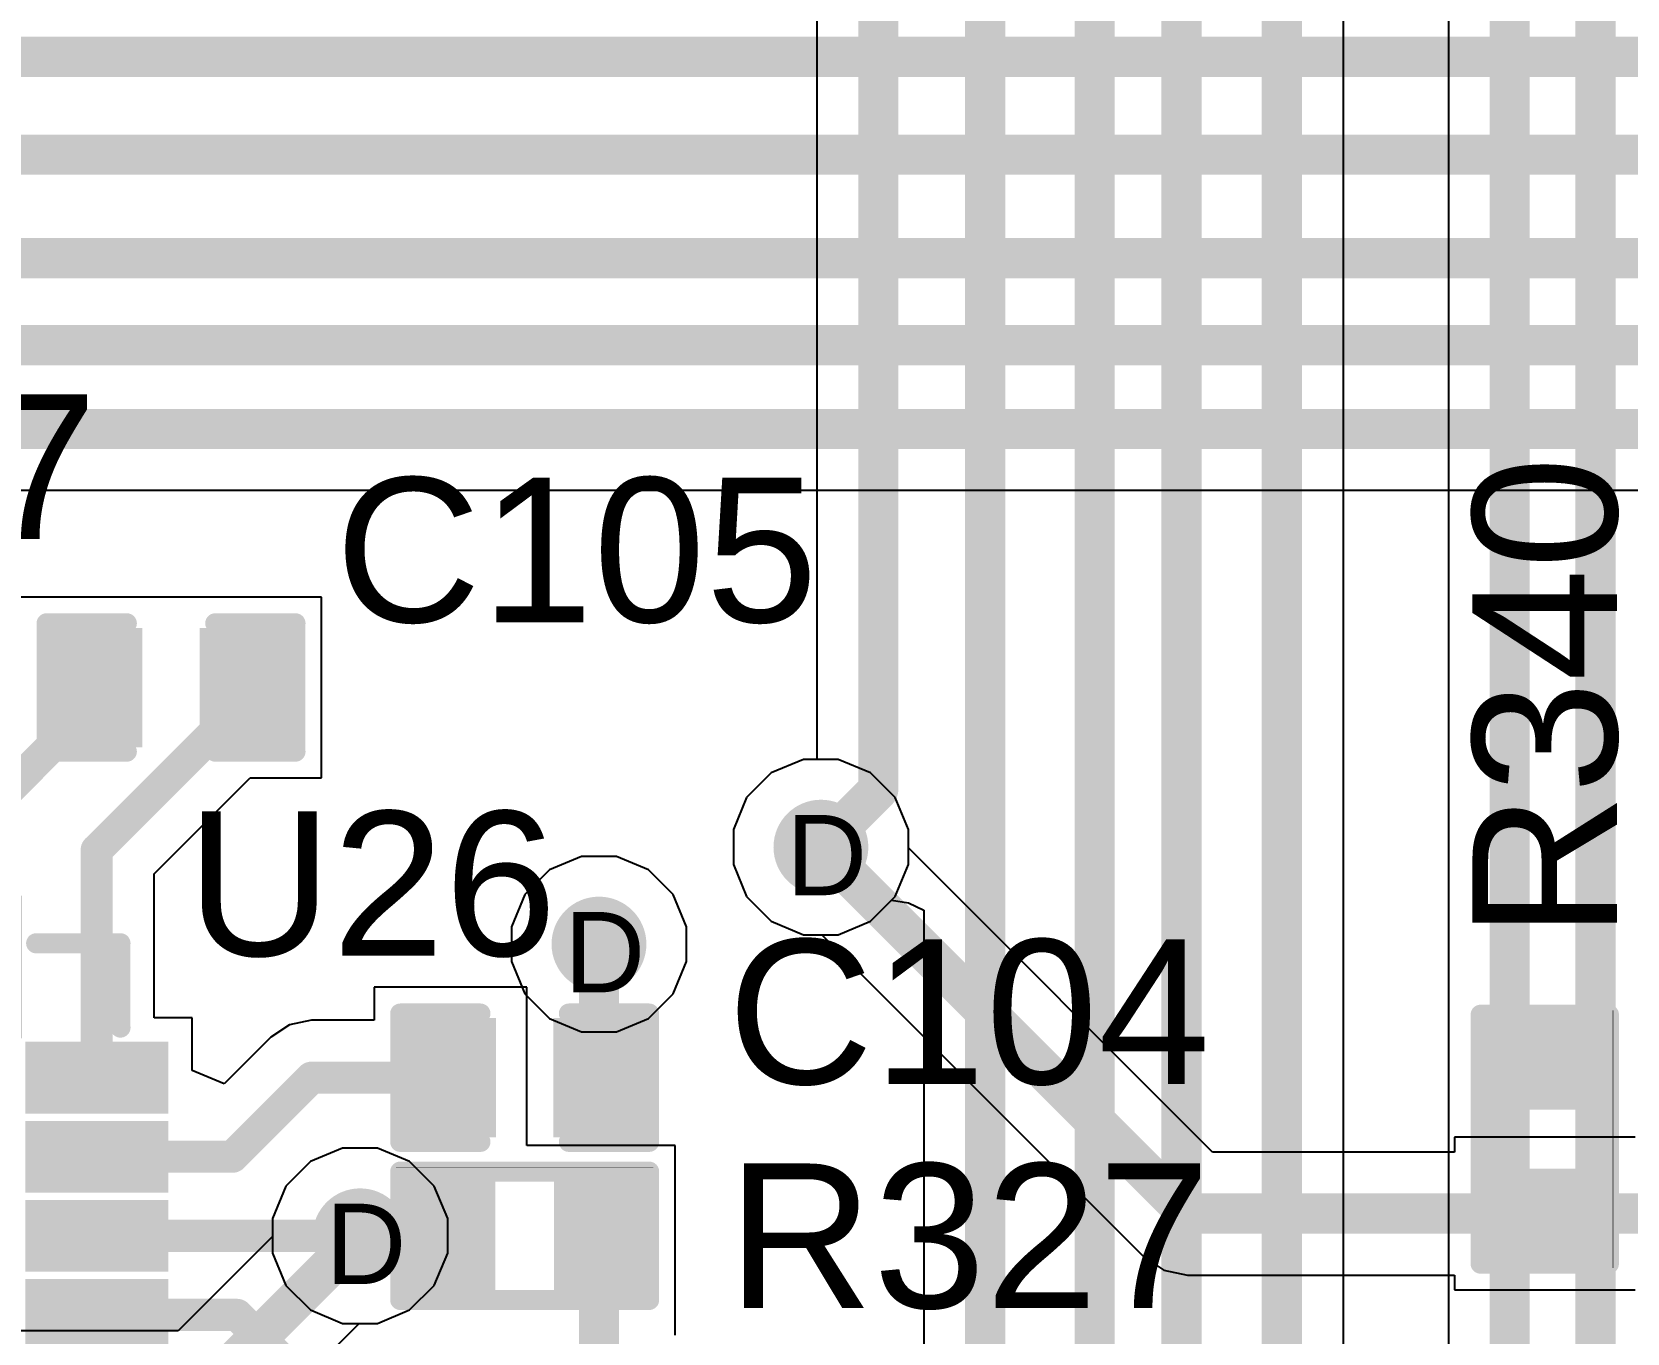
# Model space of a CAD drawing. Header units: inches. Extents: x -11 to 5428, y 0 to 5423.
# Drawn here: x 113.12 to 123.21, y 22.61 to 30.84 of the extents above; entities that cross this region are included whole.
import ezdxf

# ---------------------------------------------------------------- set-up
doc = ezdxf.new("R2010")
doc.units = ezdxf.units.IN
for name, color, linetype in [('Bottom Layer', 5, 'Continuous'), ('Drill Drawing', 1, 'Continuous'), ('GND', 16, 'Continuous'), ('PWR', 76, 'Continuous'), ('Top Layer', 1, 'Continuous'), ('Top Overlay', 2, 'Continuous'), ('Top Paste', 8, 'Continuous'), ('Top Solder', 216, 'Continuous'), ('Via Holes', 16, 'Continuous')]:
    doc.layers.add(name, color=color, linetype=linetype)
doc.styles.add('Arial', font='', dxfattribs={"height": 0.2})
doc.styles.get('Arial').set_extended_font_data('Arial')

# ---------------------------------------------------------------- blocks, each defined once
blk = doc.blocks.new('R___0402_289')
at = {"layer": 'Top Layer'}
for points in [[(-0.699, -0.317), (-0.699, 0.318), (-0.241, 0.318), (-0.241, -0.317)], [(0.241, -0.317), (0.241, 0.318), (0.698, 0.318), (0.698, -0.317)]]:
    blk.add_hatch(color=1, dxfattribs=at).paths.add_polyline_path(points)
at = {"layer": 'Top Paste'}
for points in [[(-0.699, -0.317), (-0.699, 0.318), (-0.241, 0.318), (-0.241, -0.317)], [(0.241, -0.317), (0.241, 0.318), (0.698, 0.318), (0.698, -0.317)]]:
    blk.add_hatch(color=8, dxfattribs=at).paths.add_polyline_path(points)
at = {"layer": 'Top Solder'}
for points in [[(-0.754, -0.372), (-0.754, 0.373), (-0.186, 0.373), (-0.186, -0.372)], [(0.186, -0.372), (0.186, 0.373), (0.753, 0.373), (0.753, -0.372)]]:
    blk.add_hatch(color=216, dxfattribs=at).paths.add_polyline_path(points)
at = {"layer": 'Top Overlay'}
for points in [[(-0.787, 0.406, 0.127, 0.127, 0), (0.787, 0.406, 0.127, 0.127, 0)], [(-0.787, 0.406, 0.127, 0.127, 0), (-0.787, -0.406, 0.127, 0.127, 0)], [(0.787, 0.406, 0.127, 0.127, 0), (0.787, -0.406, 0.127, 0.127, 0)], [(-0.787, -0.406, 0.127, 0.127, 0), (0.787, -0.406, 0.127, 0.127, 0)], [(-0.813, -0.432, 0.00323, 0.00323, 0), (0.813, -0.432, 0.00323, 0.00323, 0)]]:
    blk.add_lwpolyline(points, format="xyseb", dxfattribs=at)
for points in [[(-0.819, 0.406, 0.0635, 0.0635, 1), (-0.756, 0.406, 0.0635, 0.0635, 1)], [(-0.819, 0.406, 0.0635, 0.0635, 1), (-0.756, 0.406, 0.0635, 0.0635, 1)], [(0.756, 0.406, 0.0635, 0.0635, 1), (0.819, 0.406, 0.0635, 0.0635, 1)], [(0.756, 0.406, 0.0635, 0.0635, 1), (0.819, 0.406, 0.0635, 0.0635, 1)], [(-0.819, -0.406, 0.0635, 0.0635, 1), (-0.756, -0.406, 0.0635, 0.0635, 1)], [(-0.819, -0.406, 0.0635, 0.0635, 1), (-0.756, -0.406, 0.0635, 0.0635, 1)], [(0.756, -0.406, 0.0635, 0.0635, 1), (0.819, -0.406, 0.0635, 0.0635, 1)], [(0.756, -0.406, 0.0635, 0.0635, 1), (0.819, -0.406, 0.0635, 0.0635, 1)], [(-0.814, -0.432, 0.00161, 0.00161, 1), (-0.812, -0.432, 0.00161, 0.00161, 1)], [(0.812, -0.432, 0.00161, 0.00161, 1), (0.814, -0.432, 0.00161, 0.00161, 1)]]:
    blk.add_lwpolyline(points, format="xyseb", close=True, dxfattribs=at)
blk = doc.blocks.new('16_QFN__3_3___545')
at = {"layer": 'Top Layer'}
for points in [[(-0.875, 1.8), (-0.625, 1.8), (-0.625, 1.1), (-0.875, 1.1)], [(-0.375, 1.8), (-0.125, 1.8), (-0.125, 1.1), (-0.375, 1.1)], [(0.125, 1.8), (0.375, 1.8), (0.375, 1.1), (0.125, 1.1)], [(0.625, 1.8), (0.875, 1.8), (0.875, 1.1), (0.625, 1.1)], [(-1.1, 0.875), (-1.1, 0.625), (-1.8, 0.625), (-1.8, 0.875)], [(-0.85, 0.85), (0.85, 0.85), (0.85, -0.85), (-0.85, -0.85)], [(1.8, 0.875), (1.8, 0.625), (1.1, 0.625), (1.1, 0.875)], [(-1.1, 0.375), (-1.1, 0.125), (-1.8, 0.125), (-1.8, 0.375)], [(1.8, 0.375), (1.8, 0.125), (1.1, 0.125), (1.1, 0.375)], [(-1.1, -0.125), (-1.1, -0.375), (-1.8, -0.375), (-1.8, -0.125)], [(1.8, -0.125), (1.8, -0.375), (1.1, -0.375), (1.1, -0.125)], [(-1.1, -0.625), (-1.1, -0.875), (-1.8, -0.875), (-1.8, -0.625)], [(1.8, -0.625), (1.8, -0.875), (1.1, -0.875), (1.1, -0.625)], [(-0.875, -1.1), (-0.625, -1.1), (-0.625, -1.8), (-0.875, -1.8)], [(-0.375, -1.1), (-0.125, -1.1), (-0.125, -1.8), (-0.375, -1.8)], [(0.125, -1.1), (0.375, -1.1), (0.375, -1.8), (0.125, -1.8)], [(0.625, -1.1), (0.875, -1.1), (0.875, -1.8), (0.625, -1.8)]]:
    blk.add_hatch(color=1, dxfattribs=at).paths.add_polyline_path(points)
at = {"layer": 'Top Paste'}
for points in [[(-0.875, 1.8), (-0.625, 1.8), (-0.625, 1.1), (-0.875, 1.1)], [(-0.375, 1.8), (-0.125, 1.8), (-0.125, 1.1), (-0.375, 1.1)], [(0.125, 1.8), (0.375, 1.8), (0.375, 1.1), (0.125, 1.1)], [(0.625, 1.8), (0.875, 1.8), (0.875, 1.1), (0.625, 1.1)], [(-1.1, 0.875), (-1.1, 0.625), (-1.8, 0.625), (-1.8, 0.875)], [(-0.85, 0.85), (0.85, 0.85), (0.85, -0.85), (-0.85, -0.85)], [(1.8, 0.875), (1.8, 0.625), (1.1, 0.625), (1.1, 0.875)], [(-1.1, 0.375), (-1.1, 0.125), (-1.8, 0.125), (-1.8, 0.375)], [(1.8, 0.375), (1.8, 0.125), (1.1, 0.125), (1.1, 0.375)], [(-1.1, -0.125), (-1.1, -0.375), (-1.8, -0.375), (-1.8, -0.125)], [(1.8, -0.125), (1.8, -0.375), (1.1, -0.375), (1.1, -0.125)], [(-1.1, -0.625), (-1.1, -0.875), (-1.8, -0.875), (-1.8, -0.625)], [(1.8, -0.625), (1.8, -0.875), (1.1, -0.875), (1.1, -0.625)], [(-0.875, -1.1), (-0.625, -1.1), (-0.625, -1.8), (-0.875, -1.8)], [(-0.375, -1.1), (-0.125, -1.1), (-0.125, -1.8), (-0.375, -1.8)], [(0.125, -1.1), (0.375, -1.1), (0.375, -1.8), (0.125, -1.8)], [(0.625, -1.1), (0.875, -1.1), (0.875, -1.8), (0.625, -1.8)]]:
    blk.add_hatch(color=8, dxfattribs=at).paths.add_polyline_path(points)
at = {"layer": 'Top Solder'}
for points in [[(-0.977, 1.902), (-0.523, 1.902), (-0.523, 0.998), (-0.977, 0.998)], [(-0.477, 1.902), (-0.023, 1.902), (-0.023, 0.998), (-0.477, 0.998)], [(0.023, 1.902), (0.477, 1.902), (0.477, 0.998), (0.023, 0.998)], [(0.523, 1.902), (0.977, 1.902), (0.977, 0.998), (0.523, 0.998)], [(-0.998, 0.977), (-0.998, 0.523), (-1.902, 0.523), (-1.902, 0.977)], [(-0.952, 0.952), (0.952, 0.952), (0.952, -0.952), (-0.952, -0.952)], [(1.902, 0.977), (1.902, 0.523), (0.998, 0.523), (0.998, 0.977)], [(-0.998, 0.477), (-0.998, 0.023), (-1.902, 0.023), (-1.902, 0.477)], [(1.902, 0.477), (1.902, 0.023), (0.998, 0.023), (0.998, 0.477)], [(-0.998, -0.023), (-0.998, -0.477), (-1.902, -0.477), (-1.902, -0.023)], [(1.902, -0.023), (1.902, -0.477), (0.998, -0.477), (0.998, -0.023)], [(-0.998, -0.523), (-0.998, -0.977), (-1.902, -0.977), (-1.902, -0.523)], [(1.902, -0.523), (1.902, -0.977), (0.998, -0.977), (0.998, -0.523)], [(-0.977, -0.998), (-0.523, -0.998), (-0.523, -1.902), (-0.977, -1.902)], [(-0.477, -0.998), (-0.023, -0.998), (-0.023, -1.902), (-0.477, -1.902)], [(0.023, -0.998), (0.477, -0.998), (0.477, -1.902), (0.023, -1.902)], [(0.523, -0.998), (0.977, -0.998), (0.977, -1.902), (0.523, -1.902)]]:
    blk.add_hatch(color=216, dxfattribs=at).paths.add_polyline_path(points)
at = {"layer": 'Top Overlay'}
for points in [[(-1.6, 1.067, 0.127, 0.127, 0), (-1.6, 1.6, 0.127, 0.127, 0)], [(-1.067, 1.6, 0.127, 0.127, 0), (-1.6, 1.6, 0.127, 0.127, 0)], [(1.6, 1.6, 0.127, 0.127, 0), (1.067, 1.6, 0.127, 0.127, 0)], [(1.6, 1.067, 0.127, 0.127, 0), (1.6, 1.6, 0.127, 0.127, 0)], [(-1.956, 0.762, 0.127, 0.127, 0), (-2.083, 0.889, 0.127, 0.127, 0)], [(-2.083, 0.635, 0.127, 0.127, 0), (-2.083, 0.889, 0.127, 0.127, 0)], [(-2.083, 0.635, 0.127, 0.127, 0), (-1.956, 0.762, 0.127, 0.127, 0)], [(-1.6, -1.6, 0.127, 0.127, 0), (-1.6, -1.067, 0.127, 0.127, 0)], [(1.6, -1.6, 0.127, 0.127, 0), (1.6, -1.067, 0.127, 0.127, 0)], [(-1.067, -1.6, 0.127, 0.127, 0), (-1.6, -1.6, 0.127, 0.127, 0)], [(1.6, -1.6, 0.127, 0.127, 0), (1.067, -1.6, 0.127, 0.127, 0)]]:
    blk.add_lwpolyline(points, format="xyseb", dxfattribs=at)
for points in [[(-1.632, 1.6, 0.0635, 0.0635, 1), (-1.568, 1.6, 0.0635, 0.0635, 1)], [(-1.632, 1.6, 0.0635, 0.0635, 1), (-1.568, 1.6, 0.0635, 0.0635, 1)], [(-1.099, 1.6, 0.0635, 0.0635, 1), (-1.035, 1.6, 0.0635, 0.0635, 1)], [(1.035, 1.6, 0.0635, 0.0635, 1), (1.099, 1.6, 0.0635, 0.0635, 1)], [(1.568, 1.6, 0.0635, 0.0635, 1), (1.632, 1.6, 0.0635, 0.0635, 1)], [(1.568, 1.6, 0.0635, 0.0635, 1), (1.632, 1.6, 0.0635, 0.0635, 1)], [(-1.632, 1.067, 0.0635, 0.0635, 1), (-1.568, 1.067, 0.0635, 0.0635, 1)], [(1.568, 1.067, 0.0635, 0.0635, 1), (1.632, 1.067, 0.0635, 0.0635, 1)], [(-2.115, 0.889, 0.0635, 0.0635, 1), (-2.051, 0.889, 0.0635, 0.0635, 1)], [(-2.115, 0.889, 0.0635, 0.0635, 1), (-2.051, 0.889, 0.0635, 0.0635, 1)], [(-1.988, 0.762, 0.0635, 0.0635, 1), (-1.924, 0.762, 0.0635, 0.0635, 1)], [(-1.988, 0.762, 0.0635, 0.0635, 1), (-1.924, 0.762, 0.0635, 0.0635, 1)], [(-2.115, 0.635, 0.0635, 0.0635, 1), (-2.051, 0.635, 0.0635, 0.0635, 1)], [(-2.115, 0.635, 0.0635, 0.0635, 1), (-2.051, 0.635, 0.0635, 0.0635, 1)], [(-1.632, -1.067, 0.0635, 0.0635, 1), (-1.568, -1.067, 0.0635, 0.0635, 1)], [(1.568, -1.067, 0.0635, 0.0635, 1), (1.632, -1.067, 0.0635, 0.0635, 1)], [(-1.632, -1.6, 0.0635, 0.0635, 1), (-1.568, -1.6, 0.0635, 0.0635, 1)], [(-1.632, -1.6, 0.0635, 0.0635, 1), (-1.568, -1.6, 0.0635, 0.0635, 1)], [(-1.099, -1.6, 0.0635, 0.0635, 1), (-1.035, -1.6, 0.0635, 0.0635, 1)], [(1.035, -1.6, 0.0635, 0.0635, 1), (1.099, -1.6, 0.0635, 0.0635, 1)], [(1.568, -1.6, 0.0635, 0.0635, 1), (1.632, -1.6, 0.0635, 0.0635, 1)], [(1.568, -1.6, 0.0635, 0.0635, 1), (1.632, -1.6, 0.0635, 0.0635, 1)]]:
    blk.add_lwpolyline(points, format="xyseb", close=True, dxfattribs=at)
blk = doc.blocks.new('R___0402_556')
at = {"layer": 'Top Layer'}
for points in [[(-0.699, -0.318), (-0.699, 0.317), (-0.241, 0.317), (-0.241, -0.318)], [(0.241, -0.318), (0.241, 0.317), (0.698, 0.317), (0.698, -0.318)]]:
    blk.add_hatch(color=1, dxfattribs=at).paths.add_polyline_path(points)
at = {"layer": 'Top Paste'}
for points in [[(-0.699, -0.318), (-0.699, 0.317), (-0.241, 0.317), (-0.241, -0.318)], [(0.241, -0.318), (0.241, 0.317), (0.698, 0.317), (0.698, -0.318)]]:
    blk.add_hatch(color=8, dxfattribs=at).paths.add_polyline_path(points)
at = {"layer": 'Top Solder'}
for points in [[(-0.754, -0.373), (-0.754, 0.372), (-0.186, 0.372), (-0.186, -0.373)], [(0.186, -0.373), (0.186, 0.372), (0.753, 0.372), (0.753, -0.373)]]:
    blk.add_hatch(color=216, dxfattribs=at).paths.add_polyline_path(points)
at = {"layer": 'Top Overlay'}
for points in [[(-0.787, 0.406, 0.127, 0.127, 0), (-0.787, -0.406, 0.127, 0.127, 0)], [(0.787, 0.406, 0.127, 0.127, 0), (-0.787, 0.406, 0.127, 0.127, 0)], [(0.787, 0.406, 0.127, 0.127, 0), (0.787, -0.406, 0.127, 0.127, 0)], [(0.787, -0.406, 0.127, 0.127, 0), (-0.787, -0.406, 0.127, 0.127, 0)], [(0.813, -0.432, 0.00323, 0.00323, 0), (-0.813, -0.432, 0.00323, 0.00323, 0)]]:
    blk.add_lwpolyline(points, format="xyseb", dxfattribs=at)
for points in [[(-0.819, 0.406, 0.0635, 0.0635, 1), (-0.756, 0.406, 0.0635, 0.0635, 1)], [(-0.819, 0.406, 0.0635, 0.0635, 1), (-0.756, 0.406, 0.0635, 0.0635, 1)], [(0.756, 0.406, 0.0635, 0.0635, 1), (0.819, 0.406, 0.0635, 0.0635, 1)], [(0.756, 0.406, 0.0635, 0.0635, 1), (0.819, 0.406, 0.0635, 0.0635, 1)], [(-0.819, -0.406, 0.0635, 0.0635, 1), (-0.756, -0.406, 0.0635, 0.0635, 1)], [(-0.819, -0.406, 0.0635, 0.0635, 1), (-0.756, -0.406, 0.0635, 0.0635, 1)], [(0.756, -0.406, 0.0635, 0.0635, 1), (0.819, -0.406, 0.0635, 0.0635, 1)], [(0.756, -0.406, 0.0635, 0.0635, 1), (0.819, -0.406, 0.0635, 0.0635, 1)], [(-0.814, -0.432, 0.00161, 0.00161, 1), (-0.812, -0.432, 0.00161, 0.00161, 1)], [(0.812, -0.432, 0.00161, 0.00161, 1), (0.814, -0.432, 0.00161, 0.00161, 1)]]:
    blk.add_lwpolyline(points, format="xyseb", close=True, dxfattribs=at)
blk = doc.blocks.new('C___0402_561')
at = {"layer": 'Top Layer'}
for points in [[(-0.699, -0.318), (-0.699, 0.317), (-0.241, 0.317), (-0.241, -0.318)], [(0.241, -0.318), (0.241, 0.317), (0.698, 0.317), (0.698, -0.318)]]:
    blk.add_hatch(color=1, dxfattribs=at).paths.add_polyline_path(points)
at = {"layer": 'Top Paste'}
for points in [[(-0.699, -0.318), (-0.699, 0.317), (-0.241, 0.317), (-0.241, -0.318)], [(0.241, -0.318), (0.241, 0.317), (0.698, 0.317), (0.698, -0.318)]]:
    blk.add_hatch(color=8, dxfattribs=at).paths.add_polyline_path(points)
at = {"layer": 'Top Solder'}
for points in [[(-0.759, -0.378), (-0.759, 0.377), (-0.181, 0.377), (-0.181, -0.378)], [(0.181, -0.378), (0.181, 0.377), (0.758, 0.377), (0.758, -0.378)]]:
    blk.add_hatch(color=216, dxfattribs=at).paths.add_polyline_path(points)
at = {"layer": 'Top Overlay'}
for points in [[(-0.787, -0.406, 0.127, 0.127, 0), (-0.787, 0.406, 0.127, 0.127, 0)], [(-0.787, 0.406, 0.127, 0.127, 0), (-0.279, 0.406, 0.127, 0.127, 0)], [(0.279, 0.406, 0.127, 0.127, 0), (0.787, 0.406, 0.127, 0.127, 0)], [(0.787, -0.406, 0.127, 0.127, 0), (0.787, 0.406, 0.127, 0.127, 0)], [(-0.787, -0.406, 0.127, 0.127, 0), (-0.279, -0.406, 0.127, 0.127, 0)], [(0.279, -0.406, 0.127, 0.127, 0), (0.787, -0.406, 0.127, 0.127, 0)]]:
    blk.add_lwpolyline(points, format="xyseb", dxfattribs=at)
for points in [[(-0.819, 0.406, 0.0635, 0.0635, 1), (-0.756, 0.406, 0.0635, 0.0635, 1)], [(-0.819, 0.406, 0.0635, 0.0635, 1), (-0.756, 0.406, 0.0635, 0.0635, 1)], [(-0.311, 0.406, 0.0635, 0.0635, 1), (-0.248, 0.406, 0.0635, 0.0635, 1)], [(0.248, 0.406, 0.0635, 0.0635, 1), (0.311, 0.406, 0.0635, 0.0635, 1)], [(0.756, 0.406, 0.0635, 0.0635, 1), (0.819, 0.406, 0.0635, 0.0635, 1)], [(0.756, 0.406, 0.0635, 0.0635, 1), (0.819, 0.406, 0.0635, 0.0635, 1)], [(-0.819, -0.406, 0.0635, 0.0635, 1), (-0.756, -0.406, 0.0635, 0.0635, 1)], [(-0.819, -0.406, 0.0635, 0.0635, 1), (-0.756, -0.406, 0.0635, 0.0635, 1)], [(-0.311, -0.406, 0.0635, 0.0635, 1), (-0.248, -0.406, 0.0635, 0.0635, 1)], [(0.248, -0.406, 0.0635, 0.0635, 1), (0.311, -0.406, 0.0635, 0.0635, 1)], [(0.756, -0.406, 0.0635, 0.0635, 1), (0.819, -0.406, 0.0635, 0.0635, 1)], [(0.756, -0.406, 0.0635, 0.0635, 1), (0.819, -0.406, 0.0635, 0.0635, 1)]]:
    blk.add_lwpolyline(points, format="xyseb", close=True, dxfattribs=at)
blk = doc.blocks.new('C___0402_562')
at = {"layer": 'Top Layer'}
for points in [[(-0.698, -0.317), (-0.698, 0.318), (-0.241, 0.318), (-0.241, -0.317)], [(0.241, -0.317), (0.241, 0.318), (0.699, 0.318), (0.699, -0.317)]]:
    blk.add_hatch(color=1, dxfattribs=at).paths.add_polyline_path(points)
at = {"layer": 'Top Paste'}
for points in [[(-0.698, -0.317), (-0.698, 0.318), (-0.241, 0.318), (-0.241, -0.317)], [(0.241, -0.317), (0.241, 0.318), (0.699, 0.318), (0.699, -0.317)]]:
    blk.add_hatch(color=8, dxfattribs=at).paths.add_polyline_path(points)
at = {"layer": 'Top Solder'}
for points in [[(-0.758, -0.377), (-0.758, 0.378), (-0.181, 0.378), (-0.181, -0.377)], [(0.181, -0.377), (0.181, 0.378), (0.759, 0.378), (0.759, -0.377)]]:
    blk.add_hatch(color=216, dxfattribs=at).paths.add_polyline_path(points)
at = {"layer": 'Top Overlay'}
for points in [[(-0.787, -0.406, 0.127, 0.127, 0), (-0.787, 0.406, 0.127, 0.127, 0)], [(-0.787, 0.406, 0.127, 0.127, 0), (-0.279, 0.406, 0.127, 0.127, 0)], [(0.279, 0.406, 0.127, 0.127, 0), (0.787, 0.406, 0.127, 0.127, 0)], [(0.787, -0.406, 0.127, 0.127, 0), (0.787, 0.406, 0.127, 0.127, 0)], [(-0.787, -0.406, 0.127, 0.127, 0), (-0.279, -0.406, 0.127, 0.127, 0)], [(0.279, -0.406, 0.127, 0.127, 0), (0.787, -0.406, 0.127, 0.127, 0)]]:
    blk.add_lwpolyline(points, format="xyseb", dxfattribs=at)
for points in [[(-0.819, 0.406, 0.0635, 0.0635, 1), (-0.756, 0.406, 0.0635, 0.0635, 1)], [(-0.819, 0.406, 0.0635, 0.0635, 1), (-0.756, 0.406, 0.0635, 0.0635, 1)], [(-0.311, 0.406, 0.0635, 0.0635, 1), (-0.248, 0.406, 0.0635, 0.0635, 1)], [(0.248, 0.406, 0.0635, 0.0635, 1), (0.311, 0.406, 0.0635, 0.0635, 1)], [(0.756, 0.406, 0.0635, 0.0635, 1), (0.819, 0.406, 0.0635, 0.0635, 1)], [(0.756, 0.406, 0.0635, 0.0635, 1), (0.819, 0.406, 0.0635, 0.0635, 1)], [(-0.819, -0.406, 0.0635, 0.0635, 1), (-0.756, -0.406, 0.0635, 0.0635, 1)], [(-0.819, -0.406, 0.0635, 0.0635, 1), (-0.756, -0.406, 0.0635, 0.0635, 1)], [(-0.311, -0.406, 0.0635, 0.0635, 1), (-0.248, -0.406, 0.0635, 0.0635, 1)], [(0.248, -0.406, 0.0635, 0.0635, 1), (0.311, -0.406, 0.0635, 0.0635, 1)], [(0.756, -0.406, 0.0635, 0.0635, 1), (0.819, -0.406, 0.0635, 0.0635, 1)], [(0.756, -0.406, 0.0635, 0.0635, 1), (0.819, -0.406, 0.0635, 0.0635, 1)]]:
    blk.add_lwpolyline(points, format="xyseb", close=True, dxfattribs=at)

msp = doc.modelspace()

# ---------------------------------------------------------------- hatches: boundary and pattern name
at = {"layer": 'Bottom Layer'}
h = msp.add_hatch(color=5, dxfattribs=at)
edge = h.paths.add_edge_path()
edge.add_arc((118.11, 25.679), 0.3, 0, 360)
h = msp.add_hatch(color=5, dxfattribs=at)
edge = h.paths.add_edge_path()
edge.add_arc((116.706, 25.066), 0.3, 0, 360)
h = msp.add_hatch(color=5, dxfattribs=at)
edge = h.paths.add_edge_path()
edge.add_arc((115.195, 23.221), 0.3, 0, 360)
at = {"layer": 'GND'}
h = msp.add_hatch(color=16, dxfattribs=at)
edge = h.paths.add_edge_path()
edge.add_arc((118.11, 25.679), 0.3, 0, 360)
h = msp.add_hatch(color=16, dxfattribs=at)
edge = h.paths.add_edge_path()
edge.add_arc((116.706, 25.066), 0.3, 0, 360)
h = msp.add_hatch(color=16, dxfattribs=at)
edge = h.paths.add_edge_path()
edge.add_arc((115.195, 23.221), 0.3, 0, 360)
at = {"layer": 'PWR'}
h = msp.add_hatch(color=76, dxfattribs=at)
edge = h.paths.add_edge_path()
edge.add_arc((118.11, 25.679), 0.3, 0, 360)
h = msp.add_hatch(color=76, dxfattribs=at)
edge = h.paths.add_edge_path()
edge.add_arc((116.706, 25.066), 0.3, 0, 360)
h = msp.add_hatch(color=76, dxfattribs=at)
edge = h.paths.add_edge_path()
edge.add_arc((115.195, 23.221), 0.3, 0, 360)
at = {"layer": 'Top Layer'}
h = msp.add_hatch(color=1, dxfattribs=at)
edge = h.paths.add_edge_path()
edge.add_arc((118.11, 25.679), 0.3, 0, 360)
h = msp.add_hatch(color=1, dxfattribs=at)
edge = h.paths.add_edge_path()
edge.add_arc((116.706, 25.066), 0.3, 0, 360)
h = msp.add_hatch(color=1, dxfattribs=at)
edge = h.paths.add_edge_path()
edge.add_arc((115.195, 23.221), 0.3, 0, 360)
at = {"layer": 'Via Holes'}
h = msp.add_hatch(color=7, dxfattribs=at)
edge = h.paths.add_edge_path()
edge.add_arc((118.11, 25.679), 0.15, 0, 360)
h = msp.add_hatch(color=7, dxfattribs=at)
edge = h.paths.add_edge_path()
edge.add_arc((116.706, 25.066), 0.15, 0, 360)
h = msp.add_hatch(color=7, dxfattribs=at)
edge = h.paths.add_edge_path()
edge.add_arc((115.195, 23.221), 0.15, 0, 360)

# ---------------------------------------------------------------- linework, layer by layer
at = {"layer": 'Bottom Layer'}
for p, q in [((121.415, 18.718), (121.415, 42.55)), ((118.084, 40.095), (118.084, 26.233)), ((122.079, 32.387), (122.079, 18.324)), ((117.796, 26.149), (117.64, 25.993)), ((118, 26.233), (117.796, 26.149)), ((118.084, 26.233), (118, 26.233)), ((117.64, 25.993), (117.556, 25.79)), ((117.556, 25.79), (117.556, 25.569)), ((117.556, 25.569), (117.64, 25.366)), ((117.64, 25.366), (117.796, 25.21)), ((118.424, 25.21), (118.557, 25.343)), ((118.557, 25.343), (118.663, 25.326)), ((118.663, 25.326), (118.76, 25.281)), ((118.76, 25.281), (118.76, 19.439)), ((117.796, 25.21), (118, 25.125)), ((118.22, 25.125), (118.424, 25.21)), ((118, 25.125), (118.22, 25.125)), ((115.084, 23.775), (114.881, 23.691)), ((115.305, 23.775), (115.084, 23.775)), ((115.508, 23.691), (115.305, 23.775)), ((114.881, 23.691), (114.725, 23.535)), ((115.664, 23.535), (115.508, 23.691)), ((114.725, 23.535), (114.641, 23.331)), ((115.749, 23.331), (115.664, 23.535)), ((114.641, 23.331), (114.641, 23.217)), ((115.749, 23.111), (115.749, 23.331)), ((114.641, 23.217), (114.043, 22.619)), ((115.664, 22.907), (115.749, 23.111)), ((115.508, 22.752), (115.664, 22.907)), ((115.305, 22.667), (115.508, 22.752)), ((114.043, 22.619), (110.926, 22.619)), ((114.478, 21.955), (115.19, 22.667)), ((115.19, 22.667), (115.305, 22.667))]:
    msp.add_line(p, q, dxfattribs=at)
for points in [[(121.026, 18.718, 0.254, 0.254, 0), (121.026, 42.55, 0.254, 0.254, 0)], [(120.391, 18.874, 0.254, 0.254, 0), (120.391, 42.341, 0.254, 0.254, 0)], [(119.842, 19.154, 0.254, 0.254, 0), (119.842, 42.063, 0.254, 0.254, 0)], [(118.473, 26.042, 0.254, 0.254, 0), (118.473, 41.495, 0.254, 0.254, 0)], [(119.149, 19.278, 0.254, 0.254, 0), (119.149, 40.779, 0.254, 0.254, 0)], [(122.467, 18.163, 0.254, 0.254, 0), (122.467, 32.387, 0.254, 0.254, 0)], [(123.01, 17.939, 0.254, 0.254, 0), (123.01, 32.162, 0.254, 0.254, 0)], [(118.11, 25.679, 0.254, 0.254, 0), (118.473, 26.042, 0.254, 0.254, 0)], [(114.204, 22.23, 0.254, 0.254, 0), (115.195, 23.221, 0.254, 0.254, 0)]]:
    msp.add_lwpolyline(points, format="xyseb", dxfattribs=at)
for points in [[(118.409, 26.042, 0.127, 0.127, 1), (118.536, 26.042, 0.127, 0.127, 1)], [(118.409, 26.042, 0.127, 0.127, 1), (118.536, 26.042, 0.127, 0.127, 1)], [(118.046, 25.679, 0.127, 0.127, 1), (118.174, 25.679, 0.127, 0.127, 1)], [(115.131, 23.221, 0.127, 0.127, 1), (115.258, 23.221, 0.127, 0.127, 1)]]:
    msp.add_lwpolyline(points, format="xyseb", close=True, dxfattribs=at)
at = {"layer": 'GND'}
for p, q in [((117.796, 26.149), (117.64, 25.993)), ((118, 26.233), (117.796, 26.149)), ((118.22, 26.233), (118, 26.233)), ((118.424, 26.149), (118.22, 26.233)), ((118.58, 25.993), (118.424, 26.149)), ((117.64, 25.993), (117.556, 25.79)), ((118.664, 25.79), (118.58, 25.993)), ((117.556, 25.79), (117.556, 25.569)), ((118.664, 25.569), (118.664, 25.79)), ((117.556, 25.569), (117.64, 25.366)), ((118.58, 25.366), (118.664, 25.569)), ((117.64, 25.366), (117.796, 25.21)), ((118.424, 25.21), (118.58, 25.366)), ((117.796, 25.21), (118, 25.125)), ((118.22, 25.125), (118.424, 25.21)), ((118, 25.125), (118.22, 25.125)), ((115.084, 23.775), (114.881, 23.691)), ((115.305, 23.775), (115.084, 23.775)), ((115.508, 23.691), (115.305, 23.775)), ((114.881, 23.691), (114.725, 23.535)), ((115.664, 23.535), (115.508, 23.691)), ((114.725, 23.535), (114.641, 23.331)), ((115.749, 23.331), (115.664, 23.535)), ((114.641, 23.331), (114.641, 23.111)), ((115.749, 23.111), (115.749, 23.331)), ((114.641, 23.111), (114.725, 22.907)), ((115.664, 22.907), (115.749, 23.111)), ((114.725, 22.907), (114.881, 22.752)), ((115.508, 22.752), (115.664, 22.907)), ((114.881, 22.752), (115.084, 22.667)), ((115.305, 22.667), (115.508, 22.752)), ((115.084, 22.667), (115.305, 22.667))]:
    msp.add_line(p, q, dxfattribs=at)
at = {"layer": 'PWR'}
for p, q in [((117.796, 26.149), (117.64, 25.993)), ((118, 26.233), (117.796, 26.149)), ((118.22, 26.233), (118, 26.233)), ((118.424, 26.149), (118.22, 26.233)), ((118.58, 25.993), (118.424, 26.149)), ((117.64, 25.993), (117.556, 25.79)), ((118.664, 25.79), (118.58, 25.993)), ((117.556, 25.79), (117.556, 25.569)), ((118.664, 25.569), (118.664, 25.79)), ((116.392, 25.535), (116.236, 25.379)), ((116.596, 25.62), (116.392, 25.535)), ((116.816, 25.62), (116.596, 25.62)), ((117.02, 25.535), (116.816, 25.62)), ((117.176, 25.379), (117.02, 25.535)), ((117.556, 25.569), (117.64, 25.366)), ((118.58, 25.366), (118.664, 25.569)), ((116.236, 25.379), (116.152, 25.176)), ((117.26, 25.176), (117.176, 25.379)), ((117.64, 25.366), (117.796, 25.21)), ((118.424, 25.21), (118.58, 25.366)), ((116.152, 25.176), (116.152, 24.955)), ((117.26, 24.955), (117.26, 25.176)), ((117.796, 25.21), (118, 25.125)), ((118.22, 25.125), (118.424, 25.21)), ((118, 25.125), (118.22, 25.125)), ((116.152, 24.955), (116.236, 24.752)), ((117.176, 24.752), (117.26, 24.955)), ((116.236, 24.752), (116.392, 24.596)), ((117.02, 24.596), (117.176, 24.752)), ((116.392, 24.596), (116.596, 24.512)), ((116.816, 24.512), (117.02, 24.596)), ((116.596, 24.512), (116.816, 24.512)), ((115.084, 23.775), (114.881, 23.691)), ((115.305, 23.775), (115.084, 23.775)), ((115.508, 23.691), (115.305, 23.775)), ((114.881, 23.691), (114.725, 23.535)), ((115.664, 23.535), (115.508, 23.691)), ((114.725, 23.535), (114.641, 23.331)), ((115.749, 23.331), (115.664, 23.535)), ((114.641, 23.331), (114.641, 23.111)), ((115.749, 23.111), (115.749, 23.331)), ((114.641, 23.111), (114.725, 22.907)), ((115.664, 22.907), (115.749, 23.111)), ((114.725, 22.907), (114.881, 22.752)), ((115.508, 22.752), (115.664, 22.907)), ((114.881, 22.752), (115.084, 22.667)), ((115.305, 22.667), (115.508, 22.752)), ((115.084, 22.667), (115.305, 22.667))]:
    msp.add_line(p, q, dxfattribs=at)
at = {"layer": 'Top Layer'}
for p, q in [((72.093, 27.936), (126.506, 27.936)), ((113.235, 27.261), (113.032, 27.261)), ((114.951, 27.261), (113.235, 27.261)), ((114.951, 26.118), (114.951, 27.261)), ((117.796, 26.149), (117.64, 25.993)), ((118, 26.233), (117.796, 26.149)), ((118.22, 26.233), (118, 26.233)), ((118.424, 26.149), (118.22, 26.233)), ((118.58, 25.993), (118.424, 26.149)), ((113.892, 25.51), (114.499, 26.118)), ((114.499, 26.118), (114.951, 26.118)), ((117.64, 25.993), (117.556, 25.79)), ((118.664, 25.79), (118.58, 25.993)), ((117.556, 25.79), (117.556, 25.569)), ((118.664, 25.675), (118.664, 25.79)), ((120.588, 23.75), (118.664, 25.675)), ((117.556, 25.569), (117.64, 25.366)), ((113.892, 24.6), (113.892, 25.51)), ((117.64, 25.366), (117.796, 25.21)), ((117.796, 25.21), (118, 25.125)), ((118, 25.125), (118.115, 25.125)), ((118.115, 25.125), (120.153, 23.087)), ((116.249, 24.793), (115.284, 24.793)), ((115.284, 24.793), (115.284, 24.584)), ((116.249, 23.793), (116.249, 24.793)), ((114.133, 24.6), (113.892, 24.6)), ((114.133, 24.267), (114.133, 24.6)), ((114.749, 24.556), (114.631, 24.478)), ((114.888, 24.584), (114.749, 24.556)), ((115.284, 24.584), (114.888, 24.584)), ((114.888, 24.584), (114.888, 24.584)), ((114.631, 24.478), (114.336, 24.183)), ((114.336, 24.183), (114.133, 24.267)), ((123.261, 23.844), (122.118, 23.844)), ((122.118, 23.844), (122.118, 23.75)), ((117.189, 23.793), (116.249, 23.793)), ((117.189, 22.65), (117.189, 23.793)), ((122.118, 23.75), (120.588, 23.75)), ((120.153, 23.087), (120.279, 23.003)), ((120.279, 23.003), (120.428, 22.973)), ((120.428, 22.973), (122.118, 22.973)), ((122.118, 22.973), (122.118, 22.879)), ((122.118, 22.879), (123.261, 22.879)), ((117.189, 22.593), (117.189, 22.65)), ((117.189, 22.65), (117.189, 22.65))]:
    msp.add_line(p, q, dxfattribs=at)
for points in [[(37.328, 30.678, 0.254, 0.254, 0), (133.639, 30.678, 0.254, 0.254, 0)], [(41.693, 30.059, 0.254, 0.254, 0), (136.943, 30.059, 0.254, 0.254, 0)], [(47.082, 29.404, 0.254, 0.254, 0), (137.154, 29.404, 0.254, 0.254, 0)], [(53.314, 28.854, 0.254, 0.254, 0), (137.543, 28.854, 0.254, 0.254, 0)], [(62.287, 28.324, 0.254, 0.254, 0), (138.24, 28.324, 0.254, 0.254, 0)], [(113.529, 26.6, 0.203, 0.203, 0), (113.529, 26.689, 0.203, 0.203, 0)], [(114.469, 26.6, 0.203, 0.203, 0), (114.469, 26.689, 0.203, 0.203, 0)], [(112.829, 25.9, 0.203, 0.203, 0), (113.529, 26.6, 0.203, 0.203, 0)], [(113.529, 25.661, 0.203, 0.203, 0), (114.469, 26.6, 0.203, 0.203, 0)], [(113.529, 24.221, 0.203, 0.203, 0), (113.529, 25.661, 0.203, 0.203, 0)], [(118.11, 25.679, 0.254, 0.254, 0), (120.428, 23.362, 0.254, 0.254, 0)], [(116.706, 24.221, 0.254, 0.254, 0), (116.706, 25.066, 0.254, 0.254, 0)], [(114.388, 23.721, 0.203, 0.203, 0), (114.888, 24.221, 0.203, 0.203, 0)], [(114.888, 24.221, 0.203, 0.203, 0), (115.766, 24.221, 0.203, 0.203, 0)], [(113.529, 23.721, 0.203, 0.203, 0), (114.388, 23.721, 0.203, 0.203, 0)], [(120.428, 23.362, 0.254, 0.254, 0), (122.689, 23.362, 0.254, 0.254, 0)], [(122.689, 23.362, 0.254, 0.254, 0), (124.599, 23.362, 0.254, 0.254, 0)], [(113.529, 23.221, 0.203, 0.203, 0), (115.195, 23.221, 0.203, 0.203, 0)], [(115.195, 23.221, 0.203, 0.203, 0), (115.766, 23.221, 0.203, 0.203, 0)], [(116.706, 21.177, 0.254, 0.254, 0), (116.706, 23.221, 0.254, 0.254, 0)], [(113.529, 22.721, 0.203, 0.203, 0), (114.416, 22.721, 0.203, 0.203, 0)], [(114.416, 22.721, 0.203, 0.203, 0), (114.939, 22.199, 0.203, 0.203, 0)]]:
    msp.add_lwpolyline(points, format="xyseb", dxfattribs=at)
for points in [[(113.478, 26.689, 0.102, 0.102, 1), (113.58, 26.689, 0.102, 0.102, 1)], [(114.418, 26.689, 0.102, 0.102, 1), (114.52, 26.689, 0.102, 0.102, 1)], [(113.478, 26.6, 0.102, 0.102, 1), (113.58, 26.6, 0.102, 0.102, 1)], [(113.478, 26.6, 0.102, 0.102, 1), (113.58, 26.6, 0.102, 0.102, 1)], [(114.418, 26.6, 0.102, 0.102, 1), (114.52, 26.6, 0.102, 0.102, 1)], [(114.418, 26.6, 0.102, 0.102, 1), (114.52, 26.6, 0.102, 0.102, 1)], [(113.478, 25.661, 0.102, 0.102, 1), (113.58, 25.661, 0.102, 0.102, 1)], [(113.478, 25.661, 0.102, 0.102, 1), (113.58, 25.661, 0.102, 0.102, 1)], [(118.046, 25.679, 0.127, 0.127, 1), (118.174, 25.679, 0.127, 0.127, 1)], [(116.642, 25.066, 0.127, 0.127, 1), (116.769, 25.066, 0.127, 0.127, 1)], [(113.478, 24.221, 0.102, 0.102, 1), (113.58, 24.221, 0.102, 0.102, 1)], [(114.837, 24.221, 0.102, 0.102, 1), (114.938, 24.221, 0.102, 0.102, 1)], [(114.837, 24.221, 0.102, 0.102, 1), (114.938, 24.221, 0.102, 0.102, 1)], [(115.715, 24.221, 0.102, 0.102, 1), (115.817, 24.221, 0.102, 0.102, 1)], [(116.642, 24.221, 0.127, 0.127, 1), (116.769, 24.221, 0.127, 0.127, 1)], [(113.478, 23.721, 0.102, 0.102, 1), (113.58, 23.721, 0.102, 0.102, 1)], [(114.337, 23.721, 0.102, 0.102, 1), (114.438, 23.721, 0.102, 0.102, 1)], [(114.337, 23.721, 0.102, 0.102, 1), (114.438, 23.721, 0.102, 0.102, 1)], [(120.364, 23.362, 0.127, 0.127, 1), (120.491, 23.362, 0.127, 0.127, 1)], [(120.364, 23.362, 0.127, 0.127, 1), (120.491, 23.362, 0.127, 0.127, 1)], [(122.626, 23.362, 0.127, 0.127, 1), (122.753, 23.362, 0.127, 0.127, 1)], [(122.626, 23.362, 0.127, 0.127, 1), (122.753, 23.362, 0.127, 0.127, 1)], [(113.478, 23.221, 0.102, 0.102, 1), (113.58, 23.221, 0.102, 0.102, 1)], [(115.144, 23.221, 0.102, 0.102, 1), (115.245, 23.221, 0.102, 0.102, 1)], [(115.144, 23.221, 0.102, 0.102, 1), (115.245, 23.221, 0.102, 0.102, 1)], [(115.715, 23.221, 0.102, 0.102, 1), (115.817, 23.221, 0.102, 0.102, 1)], [(116.642, 23.221, 0.127, 0.127, 1), (116.769, 23.221, 0.127, 0.127, 1)], [(113.478, 22.721, 0.102, 0.102, 1), (113.58, 22.721, 0.102, 0.102, 1)], [(114.366, 22.721, 0.102, 0.102, 1), (114.467, 22.721, 0.102, 0.102, 1)], [(114.366, 22.721, 0.102, 0.102, 1), (114.467, 22.721, 0.102, 0.102, 1)]]:
    msp.add_lwpolyline(points, format="xyseb", close=True, dxfattribs=at)

# ---------------------------------------------------------------- block references
for name, p in [('C___0402_561', (113.999, 26.689)), ('C___0402_562', (116.236, 24.221))]:
    msp.add_blockref(name, p)
for name, p, rotation in [('16_QFN__3_3___545', (112.079, 23.471), 270), ('R___0402_289', (122.689, 23.832), 90), ('R___0402_556', (116.236, 23.221), 180)]:
    msp.add_blockref(name, p, dxfattribs=dict(rotation=rotation))

# ---------------------------------------------------------------- texts
at = {"layer": 'Drill Drawing', "style": 'Arial'}
for p in [(117.89, 25.375), (116.486, 24.761), (114.975, 22.916)]:
    msp.add_text('D', height=0.508, dxfattribs=at).set_placement(p)
at = {"layer": 'Top Overlay', "style": 'Arial'}
for s, p in [('C107', (110.479, 27.629)), ('C105', (115.037, 27.102)), ('U26', (114.096, 24.992)), ('C104', (117.519, 24.181)), ('R327', (117.519, 22.764))]:
    msp.add_text(s, height=0.9144, dxfattribs=at).set_placement(p)
msp.add_text('R340', height=0.9144, rotation=90, dxfattribs=at).set_placement((123.146, 25.096))

doc.saveas('drawing.dxf')
